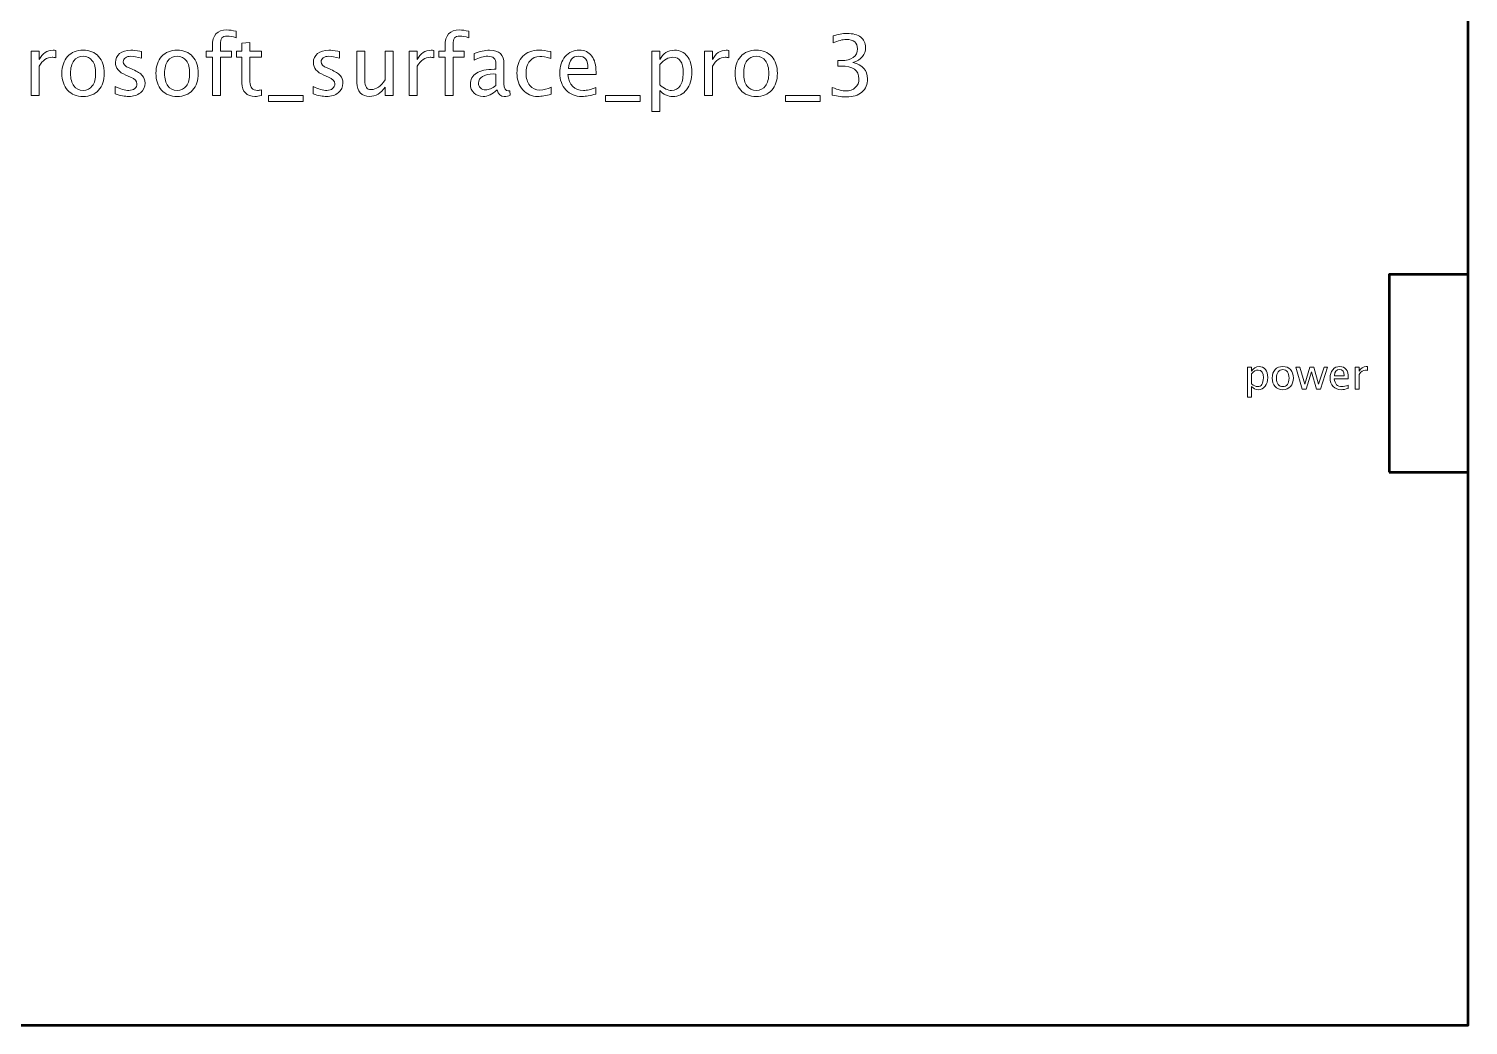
# Model space of a CAD drawing. Header units: centimetres. Extents: x -69 to 69, y -115 to 104.
# Drawn here: x 6.53 to 21.1, y 28.95 to 39.04 of the extents above; entities that cross this region are included whole.
import ezdxf

# ---------------------------------------------------------------- set-up
doc = ezdxf.new("R2010")
doc.units = ezdxf.units.CM
doc.header["$MEASUREMENT"] = 0
doc.layers.add('Layer 1', color=7, linetype='Continuous')

msp = doc.modelspace()

# ---------------------------------------------------------------- linework, layer by layer
at = {"layer": 'Layer 1', "color": 30, "lineweight": 53}
for points in [[(-8.1, 28.95), (21.1, 28.95), (21.1, 49.05), (-8.1, 49.05), (-8.1, 28.95)], [(20.3, 34.55), (21.1, 34.55), (21.1, 36.55), (20.3, 36.55), (20.3, 34.55)]]:
    msp.add_lwpolyline(points, close=True, dxfattribs=at)
at = {"layer": 'Layer 1', "color": 30, "lineweight": 9}
for points, knots in [([(8.38893, 38.36276), (8.38893, 38.36276), (8.38893, 38.75053), (8.38893, 38.75053), (8.38893, 38.75053), (8.38893, 38.75053), (8.32529, 38.75053), (8.32529, 38.75053), (8.32529, 38.75053), (8.32529, 38.75053), (8.32529, 38.8115), (8.32529, 38.8115), (8.32529, 38.8115), (8.32529, 38.8115), (8.38893, 38.8115), (8.38893, 38.8115), (8.38893, 38.8115), (8.38893, 38.8115), (8.38893, 38.86526), (8.38893, 38.86526), (8.38893, 38.86526), (8.38893, 38.97222), (8.43776, 39.0257), (8.5354, 39.0257), (8.5354, 39.0257), (8.56278, 39.0257), (8.59382, 39.02119), (8.62854, 39.01216), (8.62854, 39.01216), (8.62854, 39.01216), (8.62854, 38.94696), (8.62854, 38.94696), (8.62854, 38.94696), (8.59171, 38.95882), (8.56222, 38.96474), (8.54006, 38.96474), (8.54006, 38.96474), (8.51311, 38.96474), (8.49476, 38.95839), (8.48503, 38.94555), (8.48503, 38.94555), (8.47515, 38.93271), (8.47021, 38.90886), (8.47021, 38.87401), (8.47021, 38.87401), (8.47021, 38.87401), (8.47021, 38.8115), (8.47021, 38.8115), (8.47021, 38.8115), (8.47021, 38.8115), (8.58296, 38.8115), (8.58296, 38.8115), (8.58296, 38.8115), (8.58296, 38.8115), (8.58296, 38.75053), (8.58296, 38.75053), (8.58296, 38.75053), (8.58296, 38.75053), (8.47021, 38.75053), (8.47021, 38.75053), (8.47021, 38.75053), (8.47021, 38.75053), (8.47021, 38.36276), (8.47021, 38.36276), (8.47021, 38.36276), (8.47021, 38.36276), (8.38893, 38.36276), (8.38893, 38.36276)], [0, 0, 0, 0, 0.05555556, 0.05555556, 0.05555556, 0.05555556, 0.11111111, 0.11111111, 0.11111111, 0.11111111, 0.16666667, 0.16666667, 0.16666667, 0.16666667, 0.22222222, 0.22222222, 0.22222222, 0.22222222, 0.27777778, 0.27777778, 0.27777778, 0.27777778, 0.33333333, 0.33333333, 0.33333333, 0.33333333, 0.38888889, 0.38888889, 0.38888889, 0.38888889, 0.44444444, 0.44444444, 0.44444444, 0.44444444, 0.5, 0.5, 0.5, 0.5, 0.55555556, 0.55555556, 0.55555556, 0.55555556, 0.61111111, 0.61111111, 0.61111111, 0.61111111, 0.66666667, 0.66666667, 0.66666667, 0.66666667, 0.72222222, 0.72222222, 0.72222222, 0.72222222, 0.77777778, 0.77777778, 0.77777778, 0.77777778, 0.83333333, 0.83333333, 0.83333333, 0.83333333, 0.88888889, 0.88888889, 0.88888889, 0.88888889, 1, 1, 1, 1]), ([(8.88564, 38.3629), (8.86052, 38.35599), (8.83865, 38.3526), (8.82017, 38.3526), (8.82017, 38.3526), (8.77868, 38.3526), (8.74636, 38.36445), (8.72322, 38.38816), (8.72322, 38.38816), (8.69994, 38.41187), (8.68837, 38.44475), (8.68837, 38.48694), (8.68837, 38.48694), (8.68837, 38.48694), (8.68837, 38.75053), (8.68837, 38.75053), (8.68837, 38.75053), (8.68837, 38.75053), (8.6322, 38.75053), (8.6322, 38.75053), (8.6322, 38.75053), (8.6322, 38.75053), (8.6322, 38.8115), (8.6322, 38.8115), (8.6322, 38.8115), (8.6322, 38.8115), (8.68837, 38.8115), (8.68837, 38.8115), (8.68837, 38.8115), (8.68837, 38.8115), (8.68837, 38.89263), (8.68837, 38.89263), (8.68837, 38.89263), (8.68837, 38.89263), (8.76965, 38.9004), (8.76965, 38.9004), (8.76965, 38.9004), (8.76965, 38.9004), (8.76965, 38.8115), (8.76965, 38.8115), (8.76965, 38.8115), (8.76965, 38.8115), (8.88733, 38.8115), (8.88733, 38.8115), (8.88733, 38.8115), (8.88733, 38.8115), (8.88733, 38.75053), (8.88733, 38.75053), (8.88733, 38.75053), (8.88733, 38.75053), (8.76965, 38.75053), (8.76965, 38.75053), (8.76965, 38.75053), (8.76965, 38.75053), (8.76965, 38.50161), (8.76965, 38.50161), (8.76965, 38.50161), (8.76965, 38.44291), (8.79519, 38.41356), (8.84613, 38.41356), (8.84613, 38.41356), (8.857, 38.41356), (8.87012, 38.41539), (8.88564, 38.41892), (8.88564, 38.41892), (8.88564, 38.41892), (8.88564, 38.3629), (8.88564, 38.3629)], [0, 0, 0, 0, 0.05555556, 0.05555556, 0.05555556, 0.05555556, 0.11111111, 0.11111111, 0.11111111, 0.11111111, 0.16666667, 0.16666667, 0.16666667, 0.16666667, 0.22222222, 0.22222222, 0.22222222, 0.22222222, 0.27777778, 0.27777778, 0.27777778, 0.27777778, 0.33333333, 0.33333333, 0.33333333, 0.33333333, 0.38888889, 0.38888889, 0.38888889, 0.38888889, 0.44444444, 0.44444444, 0.44444444, 0.44444444, 0.5, 0.5, 0.5, 0.5, 0.55555556, 0.55555556, 0.55555556, 0.55555556, 0.61111111, 0.61111111, 0.61111111, 0.61111111, 0.66666667, 0.66666667, 0.66666667, 0.66666667, 0.72222222, 0.72222222, 0.72222222, 0.72222222, 0.77777778, 0.77777778, 0.77777778, 0.77777778, 0.83333333, 0.83333333, 0.83333333, 0.83333333, 0.88888889, 0.88888889, 0.88888889, 0.88888889, 1, 1, 1, 1]), ([(10.7438, 38.36276), (10.7438, 38.36276), (10.7438, 38.75053), (10.7438, 38.75053), (10.7438, 38.75053), (10.7438, 38.75053), (10.68016, 38.75053), (10.68016, 38.75053), (10.68016, 38.75053), (10.68016, 38.75053), (10.68016, 38.8115), (10.68016, 38.8115), (10.68016, 38.8115), (10.68016, 38.8115), (10.7438, 38.8115), (10.7438, 38.8115), (10.7438, 38.8115), (10.7438, 38.8115), (10.7438, 38.86526), (10.7438, 38.86526), (10.7438, 38.86526), (10.7438, 38.97222), (10.79263, 39.0257), (10.89027, 39.0257), (10.89027, 39.0257), (10.91765, 39.0257), (10.94869, 39.02119), (10.98341, 39.01216), (10.98341, 39.01216), (10.98341, 39.01216), (10.98341, 38.94696), (10.98341, 38.94696), (10.98341, 38.94696), (10.94658, 38.95882), (10.91709, 38.96474), (10.89493, 38.96474), (10.89493, 38.96474), (10.86798, 38.96474), (10.84963, 38.95839), (10.8399, 38.94555), (10.8399, 38.94555), (10.83002, 38.93271), (10.82508, 38.90886), (10.82508, 38.87401), (10.82508, 38.87401), (10.82508, 38.87401), (10.82508, 38.8115), (10.82508, 38.8115), (10.82508, 38.8115), (10.82508, 38.8115), (10.93783, 38.8115), (10.93783, 38.8115), (10.93783, 38.8115), (10.93783, 38.8115), (10.93783, 38.75053), (10.93783, 38.75053), (10.93783, 38.75053), (10.93783, 38.75053), (10.82508, 38.75053), (10.82508, 38.75053), (10.82508, 38.75053), (10.82508, 38.75053), (10.82508, 38.36276), (10.82508, 38.36276), (10.82508, 38.36276), (10.82508, 38.36276), (10.7438, 38.36276), (10.7438, 38.36276)], [0, 0, 0, 0, 0.05555556, 0.05555556, 0.05555556, 0.05555556, 0.11111111, 0.11111111, 0.11111111, 0.11111111, 0.16666667, 0.16666667, 0.16666667, 0.16666667, 0.22222222, 0.22222222, 0.22222222, 0.22222222, 0.27777778, 0.27777778, 0.27777778, 0.27777778, 0.33333333, 0.33333333, 0.33333333, 0.33333333, 0.38888889, 0.38888889, 0.38888889, 0.38888889, 0.44444444, 0.44444444, 0.44444444, 0.44444444, 0.5, 0.5, 0.5, 0.5, 0.55555556, 0.55555556, 0.55555556, 0.55555556, 0.61111111, 0.61111111, 0.61111111, 0.61111111, 0.66666667, 0.66666667, 0.66666667, 0.66666667, 0.72222222, 0.72222222, 0.72222222, 0.72222222, 0.77777778, 0.77777778, 0.77777778, 0.77777778, 0.83333333, 0.83333333, 0.83333333, 0.83333333, 0.88888889, 0.88888889, 0.88888889, 0.88888889, 1, 1, 1, 1]), ([(14.6639, 38.36699), (14.6639, 38.36699), (14.6639, 38.44319), (14.6639, 38.44319), (14.6639, 38.44319), (14.72204, 38.42005), (14.76762, 38.40848), (14.80106, 38.40848), (14.80106, 38.40848), (14.84043, 38.40848), (14.87218, 38.41977), (14.89659, 38.44249), (14.89659, 38.44249), (14.92101, 38.46521), (14.93314, 38.49484), (14.93314, 38.53125), (14.93314, 38.53125), (14.93314, 38.61761), (14.87303, 38.66079), (14.7528, 38.66079), (14.7528, 38.66079), (14.7528, 38.66079), (14.72063, 38.66079), (14.72063, 38.66079), (14.72063, 38.66079), (14.72063, 38.66079), (14.72063, 38.7154), (14.72063, 38.7154), (14.72063, 38.7154), (14.72063, 38.7154), (14.74913, 38.71582), (14.74913, 38.71582), (14.74913, 38.71582), (14.86216, 38.71582), (14.91875, 38.75561), (14.91875, 38.83534), (14.91875, 38.83534), (14.91875, 38.89786), (14.88121, 38.92918), (14.80628, 38.92918), (14.80628, 38.92918), (14.76607, 38.92918), (14.72147, 38.91761), (14.67237, 38.89447), (14.67237, 38.89447), (14.67237, 38.89447), (14.67237, 38.96559), (14.67237, 38.96559), (14.67237, 38.96559), (14.72049, 38.98196), (14.76691, 38.99014), (14.8115, 38.99014), (14.8115, 38.99014), (14.87218, 38.99014), (14.91889, 38.97801), (14.95134, 38.95374), (14.95134, 38.95374), (14.9838, 38.92961), (15.00003, 38.89447), (15.00003, 38.84847), (15.00003, 38.84847), (15.00003, 38.77664), (14.95755, 38.72542), (14.87246, 38.69494), (14.87246, 38.69494), (14.9711, 38.67194), (15.02035, 38.61789), (15.02035, 38.53252), (15.02035, 38.53252), (15.02035, 38.47494), (15.0013, 38.42965), (14.96334, 38.39677), (14.96334, 38.39677), (14.92538, 38.36389), (14.87317, 38.34752), (14.80685, 38.34752), (14.80685, 38.34752), (14.76903, 38.34752), (14.72147, 38.35401), (14.6639, 38.36699)], [0, 0, 0, 0, 0.04761905, 0.04761905, 0.04761905, 0.04761905, 0.0952381, 0.0952381, 0.0952381, 0.0952381, 0.14285714, 0.14285714, 0.14285714, 0.14285714, 0.19047619, 0.19047619, 0.19047619, 0.19047619, 0.23809524, 0.23809524, 0.23809524, 0.23809524, 0.28571429, 0.28571429, 0.28571429, 0.28571429, 0.33333333, 0.33333333, 0.33333333, 0.33333333, 0.38095238, 0.38095238, 0.38095238, 0.38095238, 0.42857143, 0.42857143, 0.42857143, 0.42857143, 0.47619048, 0.47619048, 0.47619048, 0.47619048, 0.52380952, 0.52380952, 0.52380952, 0.52380952, 0.57142857, 0.57142857, 0.57142857, 0.57142857, 0.61904762, 0.61904762, 0.61904762, 0.61904762, 0.66666667, 0.66666667, 0.66666667, 0.66666667, 0.71428571, 0.71428571, 0.71428571, 0.71428571, 0.76190476, 0.76190476, 0.76190476, 0.76190476, 0.80952381, 0.80952381, 0.80952381, 0.80952381, 0.85714286, 0.85714286, 0.85714286, 0.85714286, 0.9047619, 0.9047619, 0.9047619, 0.9047619, 1, 1, 1, 1]), ([(6.55532, 38.36276), (6.55532, 38.36276), (6.55532, 38.8115), (6.55532, 38.8115), (6.55532, 38.8115), (6.55532, 38.8115), (6.6366, 38.8115), (6.6366, 38.8115), (6.6366, 38.8115), (6.6366, 38.8115), (6.6366, 38.72669), (6.6366, 38.72669), (6.6366, 38.72669), (6.66892, 38.78948), (6.71576, 38.82081), (6.77729, 38.82081), (6.77729, 38.82081), (6.78561, 38.82081), (6.79436, 38.8201), (6.80339, 38.81869), (6.80339, 38.81869), (6.80339, 38.81869), (6.80339, 38.74263), (6.80339, 38.74263), (6.80339, 38.74263), (6.78928, 38.74729), (6.77687, 38.74969), (6.76614, 38.74969), (6.76614, 38.74969), (6.71449, 38.74969), (6.67131, 38.71921), (6.6366, 38.65811), (6.6366, 38.65811), (6.6366, 38.65811), (6.6366, 38.36276), (6.6366, 38.36276), (6.6366, 38.36276), (6.6366, 38.36276), (6.55532, 38.36276), (6.55532, 38.36276)], [0, 0, 0, 0, 0.09090909, 0.09090909, 0.09090909, 0.09090909, 0.18181818, 0.18181818, 0.18181818, 0.18181818, 0.27272727, 0.27272727, 0.27272727, 0.27272727, 0.36363636, 0.36363636, 0.36363636, 0.36363636, 0.45454545, 0.45454545, 0.45454545, 0.45454545, 0.54545455, 0.54545455, 0.54545455, 0.54545455, 0.63636364, 0.63636364, 0.63636364, 0.63636364, 0.72727273, 0.72727273, 0.72727273, 0.72727273, 0.81818182, 0.81818182, 0.81818182, 0.81818182, 1, 1, 1, 1]), ([(7.0804, 38.3526), (7.0145, 38.3526), (6.96229, 38.37363), (6.9239, 38.41568), (6.9239, 38.41568), (6.88538, 38.45773), (6.86619, 38.51488), (6.86619, 38.58699), (6.86619, 38.58699), (6.86619, 38.65895), (6.88538, 38.71596), (6.9239, 38.75787), (6.9239, 38.75787), (6.96229, 38.79978), (7.0145, 38.82081), (7.0804, 38.82081), (7.0804, 38.82081), (7.1463, 38.82081), (7.19851, 38.79978), (7.23689, 38.75787), (7.23689, 38.75787), (7.27541, 38.71596), (7.29461, 38.65895), (7.29461, 38.58699), (7.29461, 38.58699), (7.29461, 38.51488), (7.27541, 38.45773), (7.23689, 38.41568), (7.23689, 38.41568), (7.19851, 38.37363), (7.1463, 38.3526), (7.0804, 38.3526)], [0, 0, 0, 0, 0.11111111, 0.11111111, 0.11111111, 0.11111111, 0.22222222, 0.22222222, 0.22222222, 0.22222222, 0.33333333, 0.33333333, 0.33333333, 0.33333333, 0.44444444, 0.44444444, 0.44444444, 0.44444444, 0.55555556, 0.55555556, 0.55555556, 0.55555556, 0.66666667, 0.66666667, 0.66666667, 0.66666667, 0.77777778, 0.77777778, 0.77777778, 0.77777778, 1, 1, 1, 1]), ([(7.08026, 38.41356), (7.12047, 38.41356), (7.1518, 38.42866), (7.1741, 38.459), (7.1741, 38.459), (7.19625, 38.4892), (7.2074, 38.53195), (7.2074, 38.58699), (7.2074, 38.58699), (7.2074, 38.64188), (7.19625, 38.68449), (7.1741, 38.71469), (7.1741, 38.71469), (7.1518, 38.74475), (7.12047, 38.75985), (7.08026, 38.75985), (7.08026, 38.75985), (7.0399, 38.75985), (7.00857, 38.74475), (6.98656, 38.71469), (6.98656, 38.71469), (6.9644, 38.68449), (6.9534, 38.64188), (6.9534, 38.58699), (6.9534, 38.58699), (6.9534, 38.53195), (6.9644, 38.4892), (6.98656, 38.459), (6.98656, 38.459), (7.00857, 38.42866), (7.0399, 38.41356), (7.08026, 38.41356)], [0, 0, 0, 0, 0.11111111, 0.11111111, 0.11111111, 0.11111111, 0.22222222, 0.22222222, 0.22222222, 0.22222222, 0.33333333, 0.33333333, 0.33333333, 0.33333333, 0.44444444, 0.44444444, 0.44444444, 0.44444444, 0.55555556, 0.55555556, 0.55555556, 0.55555556, 0.66666667, 0.66666667, 0.66666667, 0.66666667, 0.77777778, 0.77777778, 0.77777778, 0.77777778, 1, 1, 1, 1]), ([(7.4058, 38.37885), (7.4058, 38.37885), (7.4058, 38.45335), (7.4058, 38.45335), (7.4058, 38.45335), (7.459, 38.42682), (7.50515, 38.41356), (7.54452, 38.41356), (7.54452, 38.41356), (7.56794, 38.41356), (7.58741, 38.41991), (7.6028, 38.43261), (7.6028, 38.43261), (7.61818, 38.44517), (7.62594, 38.46097), (7.62594, 38.48002), (7.62594, 38.48002), (7.62594, 38.50782), (7.60435, 38.53082), (7.56117, 38.54903), (7.56117, 38.54903), (7.56117, 38.54903), (7.51361, 38.56921), (7.51361, 38.56921), (7.51361, 38.56921), (7.44348, 38.59828), (7.40834, 38.64033), (7.40834, 38.69494), (7.40834, 38.69494), (7.40834, 38.73402), (7.42217, 38.76479), (7.44983, 38.78722), (7.44983, 38.78722), (7.47749, 38.80966), (7.51545, 38.82081), (7.56357, 38.82081), (7.56357, 38.82081), (7.58854, 38.82081), (7.61959, 38.81742), (7.65642, 38.81051), (7.65642, 38.81051), (7.65642, 38.81051), (7.67335, 38.80726), (7.67335, 38.80726), (7.67335, 38.80726), (7.67335, 38.80726), (7.67335, 38.73953), (7.67335, 38.73953), (7.67335, 38.73953), (7.62805, 38.75307), (7.59193, 38.75985), (7.56498, 38.75985), (7.56498, 38.75985), (7.54127, 38.75985), (7.5225, 38.75463), (7.50825, 38.74433), (7.50825, 38.74433), (7.49414, 38.73402), (7.48708, 38.7202), (7.48708, 38.70284), (7.48708, 38.70284), (7.48708, 38.67843), (7.50684, 38.65768), (7.54649, 38.64089), (7.54649, 38.64089), (7.54649, 38.64089), (7.58558, 38.62438), (7.58558, 38.62438), (7.58558, 38.62438), (7.62989, 38.60575), (7.66122, 38.586), (7.67956, 38.56526), (7.67956, 38.56526), (7.69805, 38.54451), (7.70722, 38.51855), (7.70722, 38.4875), (7.70722, 38.4875), (7.70722, 38.44813), (7.6917, 38.41582), (7.66051, 38.39056), (7.66051, 38.39056), (7.62947, 38.3653), (7.58967, 38.3526), (7.54127, 38.3526), (7.54127, 38.3526), (7.50402, 38.3526), (7.459, 38.36135), (7.4058, 38.37885)], [0, 0, 0, 0, 0.04347826, 0.04347826, 0.04347826, 0.04347826, 0.08695652, 0.08695652, 0.08695652, 0.08695652, 0.13043478, 0.13043478, 0.13043478, 0.13043478, 0.17391304, 0.17391304, 0.17391304, 0.17391304, 0.2173913, 0.2173913, 0.2173913, 0.2173913, 0.26086957, 0.26086957, 0.26086957, 0.26086957, 0.30434783, 0.30434783, 0.30434783, 0.30434783, 0.34782609, 0.34782609, 0.34782609, 0.34782609, 0.39130435, 0.39130435, 0.39130435, 0.39130435, 0.43478261, 0.43478261, 0.43478261, 0.43478261, 0.47826087, 0.47826087, 0.47826087, 0.47826087, 0.52173913, 0.52173913, 0.52173913, 0.52173913, 0.56521739, 0.56521739, 0.56521739, 0.56521739, 0.60869565, 0.60869565, 0.60869565, 0.60869565, 0.65217391, 0.65217391, 0.65217391, 0.65217391, 0.69565217, 0.69565217, 0.69565217, 0.69565217, 0.73913043, 0.73913043, 0.73913043, 0.73913043, 0.7826087, 0.7826087, 0.7826087, 0.7826087, 0.82608696, 0.82608696, 0.82608696, 0.82608696, 0.86956522, 0.86956522, 0.86956522, 0.86956522, 0.91304348, 0.91304348, 0.91304348, 0.91304348, 1, 1, 1, 1]), ([(8.0322, 38.3526), (7.9663, 38.3526), (7.91409, 38.37363), (7.8757, 38.41568), (7.8757, 38.41568), (7.83718, 38.45773), (7.81799, 38.51488), (7.81799, 38.58699), (7.81799, 38.58699), (7.81799, 38.65895), (7.83718, 38.71596), (7.8757, 38.75787), (7.8757, 38.75787), (7.91409, 38.79978), (7.9663, 38.82081), (8.0322, 38.82081), (8.0322, 38.82081), (8.0981, 38.82081), (8.15031, 38.79978), (8.18869, 38.75787), (8.18869, 38.75787), (8.22721, 38.71596), (8.24641, 38.65895), (8.24641, 38.58699), (8.24641, 38.58699), (8.24641, 38.51488), (8.22721, 38.45773), (8.18869, 38.41568), (8.18869, 38.41568), (8.15031, 38.37363), (8.0981, 38.3526), (8.0322, 38.3526)], [0, 0, 0, 0, 0.11111111, 0.11111111, 0.11111111, 0.11111111, 0.22222222, 0.22222222, 0.22222222, 0.22222222, 0.33333333, 0.33333333, 0.33333333, 0.33333333, 0.44444444, 0.44444444, 0.44444444, 0.44444444, 0.55555556, 0.55555556, 0.55555556, 0.55555556, 0.66666667, 0.66666667, 0.66666667, 0.66666667, 0.77777778, 0.77777778, 0.77777778, 0.77777778, 1, 1, 1, 1]), ([(8.03206, 38.41356), (8.07227, 38.41356), (8.1036, 38.42866), (8.1259, 38.459), (8.1259, 38.459), (8.14805, 38.4892), (8.1592, 38.53195), (8.1592, 38.58699), (8.1592, 38.58699), (8.1592, 38.64188), (8.14805, 38.68449), (8.1259, 38.71469), (8.1259, 38.71469), (8.1036, 38.74475), (8.07227, 38.75985), (8.03206, 38.75985), (8.03206, 38.75985), (7.9917, 38.75985), (7.96037, 38.74475), (7.93836, 38.71469), (7.93836, 38.71469), (7.9162, 38.68449), (7.9052, 38.64188), (7.9052, 38.58699), (7.9052, 38.58699), (7.9052, 38.53195), (7.9162, 38.4892), (7.93836, 38.459), (7.93836, 38.459), (7.96037, 38.42866), (7.9917, 38.41356), (8.03206, 38.41356)], [0, 0, 0, 0, 0.11111111, 0.11111111, 0.11111111, 0.11111111, 0.22222222, 0.22222222, 0.22222222, 0.22222222, 0.33333333, 0.33333333, 0.33333333, 0.33333333, 0.44444444, 0.44444444, 0.44444444, 0.44444444, 0.55555556, 0.55555556, 0.55555556, 0.55555556, 0.66666667, 0.66666667, 0.66666667, 0.66666667, 0.77777778, 0.77777778, 0.77777778, 0.77777778, 1, 1, 1, 1]), ([(9.40888, 38.37885), (9.40888, 38.37885), (9.40888, 38.45335), (9.40888, 38.45335), (9.40888, 38.45335), (9.46208, 38.42682), (9.50823, 38.41356), (9.5476, 38.41356), (9.5476, 38.41356), (9.57102, 38.41356), (9.59049, 38.41991), (9.60588, 38.43261), (9.60588, 38.43261), (9.62126, 38.44517), (9.62902, 38.46097), (9.62902, 38.48002), (9.62902, 38.48002), (9.62902, 38.50782), (9.60743, 38.53082), (9.56425, 38.54903), (9.56425, 38.54903), (9.56425, 38.54903), (9.51669, 38.56921), (9.51669, 38.56921), (9.51669, 38.56921), (9.44656, 38.59828), (9.41142, 38.64033), (9.41142, 38.69494), (9.41142, 38.69494), (9.41142, 38.73402), (9.42525, 38.76479), (9.45291, 38.78722), (9.45291, 38.78722), (9.48057, 38.80966), (9.51853, 38.82081), (9.56665, 38.82081), (9.56665, 38.82081), (9.59162, 38.82081), (9.62267, 38.81742), (9.6595, 38.81051), (9.6595, 38.81051), (9.6595, 38.81051), (9.67643, 38.80726), (9.67643, 38.80726), (9.67643, 38.80726), (9.67643, 38.80726), (9.67643, 38.73953), (9.67643, 38.73953), (9.67643, 38.73953), (9.63113, 38.75307), (9.59501, 38.75985), (9.56806, 38.75985), (9.56806, 38.75985), (9.54435, 38.75985), (9.52558, 38.75463), (9.51133, 38.74433), (9.51133, 38.74433), (9.49722, 38.73402), (9.49016, 38.7202), (9.49016, 38.70284), (9.49016, 38.70284), (9.49016, 38.67843), (9.50992, 38.65768), (9.54957, 38.64089), (9.54957, 38.64089), (9.54957, 38.64089), (9.58866, 38.62438), (9.58866, 38.62438), (9.58866, 38.62438), (9.63297, 38.60575), (9.6643, 38.586), (9.68264, 38.56526), (9.68264, 38.56526), (9.70113, 38.54451), (9.7103, 38.51855), (9.7103, 38.4875), (9.7103, 38.4875), (9.7103, 38.44813), (9.69478, 38.41582), (9.66359, 38.39056), (9.66359, 38.39056), (9.63255, 38.3653), (9.59275, 38.3526), (9.54435, 38.3526), (9.54435, 38.3526), (9.5071, 38.3526), (9.46208, 38.36135), (9.40888, 38.37885)], [0, 0, 0, 0, 0.04347826, 0.04347826, 0.04347826, 0.04347826, 0.08695652, 0.08695652, 0.08695652, 0.08695652, 0.13043478, 0.13043478, 0.13043478, 0.13043478, 0.17391304, 0.17391304, 0.17391304, 0.17391304, 0.2173913, 0.2173913, 0.2173913, 0.2173913, 0.26086957, 0.26086957, 0.26086957, 0.26086957, 0.30434783, 0.30434783, 0.30434783, 0.30434783, 0.34782609, 0.34782609, 0.34782609, 0.34782609, 0.39130435, 0.39130435, 0.39130435, 0.39130435, 0.43478261, 0.43478261, 0.43478261, 0.43478261, 0.47826087, 0.47826087, 0.47826087, 0.47826087, 0.52173913, 0.52173913, 0.52173913, 0.52173913, 0.56521739, 0.56521739, 0.56521739, 0.56521739, 0.60869565, 0.60869565, 0.60869565, 0.60869565, 0.65217391, 0.65217391, 0.65217391, 0.65217391, 0.69565217, 0.69565217, 0.69565217, 0.69565217, 0.73913043, 0.73913043, 0.73913043, 0.73913043, 0.7826087, 0.7826087, 0.7826087, 0.7826087, 0.82608696, 0.82608696, 0.82608696, 0.82608696, 0.86956522, 0.86956522, 0.86956522, 0.86956522, 0.91304348, 0.91304348, 0.91304348, 0.91304348, 1, 1, 1, 1]), ([(10.13772, 38.36276), (10.13772, 38.36276), (10.13772, 38.44714), (10.13772, 38.44714), (10.13772, 38.44714), (10.0944, 38.38407), (10.04177, 38.3526), (9.97996, 38.3526), (9.97996, 38.3526), (9.94073, 38.3526), (9.90955, 38.36488), (9.8864, 38.38957), (9.8864, 38.38957), (9.86312, 38.41427), (9.85155, 38.44743), (9.85155, 38.48934), (9.85155, 38.48934), (9.85155, 38.48934), (9.85155, 38.8115), (9.85155, 38.8115), (9.85155, 38.8115), (9.85155, 38.8115), (9.93283, 38.8115), (9.93283, 38.8115), (9.93283, 38.8115), (9.93283, 38.8115), (9.93283, 38.51587), (9.93283, 38.51587), (9.93283, 38.51587), (9.93283, 38.48214), (9.93777, 38.45829), (9.94751, 38.44418), (9.94751, 38.44418), (9.95738, 38.42993), (9.97375, 38.42287), (9.99675, 38.42287), (9.99675, 38.42287), (10.04643, 38.42287), (10.09356, 38.45547), (10.13772, 38.52081), (10.13772, 38.52081), (10.13772, 38.52081), (10.13772, 38.8115), (10.13772, 38.8115), (10.13772, 38.8115), (10.13772, 38.8115), (10.21901, 38.8115), (10.21901, 38.8115), (10.21901, 38.8115), (10.21901, 38.8115), (10.21901, 38.36276), (10.21901, 38.36276), (10.21901, 38.36276), (10.21901, 38.36276), (10.13772, 38.36276), (10.13772, 38.36276)], [0, 0, 0, 0, 0.06666667, 0.06666667, 0.06666667, 0.06666667, 0.13333333, 0.13333333, 0.13333333, 0.13333333, 0.2, 0.2, 0.2, 0.2, 0.26666667, 0.26666667, 0.26666667, 0.26666667, 0.33333333, 0.33333333, 0.33333333, 0.33333333, 0.4, 0.4, 0.4, 0.4, 0.46666667, 0.46666667, 0.46666667, 0.46666667, 0.53333333, 0.53333333, 0.53333333, 0.53333333, 0.6, 0.6, 0.6, 0.6, 0.66666667, 0.66666667, 0.66666667, 0.66666667, 0.73333333, 0.73333333, 0.73333333, 0.73333333, 0.8, 0.8, 0.8, 0.8, 0.86666667, 0.86666667, 0.86666667, 0.86666667, 1, 1, 1, 1]), ([(10.38213, 38.36276), (10.38213, 38.36276), (10.38213, 38.8115), (10.38213, 38.8115), (10.38213, 38.8115), (10.38213, 38.8115), (10.46341, 38.8115), (10.46341, 38.8115), (10.46341, 38.8115), (10.46341, 38.8115), (10.46341, 38.72669), (10.46341, 38.72669), (10.46341, 38.72669), (10.49573, 38.78948), (10.54257, 38.82081), (10.6041, 38.82081), (10.6041, 38.82081), (10.61242, 38.82081), (10.62117, 38.8201), (10.6302, 38.81869), (10.6302, 38.81869), (10.6302, 38.81869), (10.6302, 38.74263), (10.6302, 38.74263), (10.6302, 38.74263), (10.61609, 38.74729), (10.60368, 38.74969), (10.59295, 38.74969), (10.59295, 38.74969), (10.5413, 38.74969), (10.49812, 38.71921), (10.46341, 38.65811), (10.46341, 38.65811), (10.46341, 38.65811), (10.46341, 38.36276), (10.46341, 38.36276), (10.46341, 38.36276), (10.46341, 38.36276), (10.38213, 38.36276), (10.38213, 38.36276)], [0, 0, 0, 0, 0.09090909, 0.09090909, 0.09090909, 0.09090909, 0.18181818, 0.18181818, 0.18181818, 0.18181818, 0.27272727, 0.27272727, 0.27272727, 0.27272727, 0.36363636, 0.36363636, 0.36363636, 0.36363636, 0.45454545, 0.45454545, 0.45454545, 0.45454545, 0.54545455, 0.54545455, 0.54545455, 0.54545455, 0.63636364, 0.63636364, 0.63636364, 0.63636364, 0.72727273, 0.72727273, 0.72727273, 0.72727273, 0.81818182, 0.81818182, 0.81818182, 0.81818182, 1, 1, 1, 1]), ([(11.27113, 38.41991), (11.22231, 38.37504), (11.17532, 38.3526), (11.13016, 38.3526), (11.13016, 38.3526), (11.09305, 38.3526), (11.06215, 38.36417), (11.03773, 38.38745), (11.03773, 38.38745), (11.01318, 38.41074), (11.0009, 38.44009), (11.0009, 38.47551), (11.0009, 38.47551), (11.0009, 38.52447), (11.02151, 38.56215), (11.06271, 38.5884), (11.06271, 38.5884), (11.10392, 38.61464), (11.16304, 38.62777), (11.24009, 38.62777), (11.24009, 38.62777), (11.24009, 38.62777), (11.25914, 38.62777), (11.25914, 38.62777), (11.25914, 38.62777), (11.25914, 38.62777), (11.25914, 38.68181), (11.25914, 38.68181), (11.25914, 38.68181), (11.25914, 38.73388), (11.23204, 38.75985), (11.17772, 38.75985), (11.17772, 38.75985), (11.13567, 38.75985), (11.08966, 38.74658), (11.03985, 38.72005), (11.03985, 38.72005), (11.03985, 38.72005), (11.03985, 38.78694), (11.03985, 38.78694), (11.03985, 38.78694), (11.0946, 38.80952), (11.14625, 38.82081), (11.19465, 38.82081), (11.19465, 38.82081), (11.24446, 38.82081), (11.28129, 38.80952), (11.30486, 38.7868), (11.30486, 38.7868), (11.32856, 38.76408), (11.34042, 38.72909), (11.34042, 38.68181), (11.34042, 38.68181), (11.34042, 38.68181), (11.34042, 38.47904), (11.34042, 38.47904), (11.34042, 38.47904), (11.34042, 38.43261), (11.35467, 38.40933), (11.38332, 38.40933), (11.38332, 38.40933), (11.38684, 38.40933), (11.39207, 38.40989), (11.39898, 38.41102), (11.39898, 38.41102), (11.39898, 38.41102), (11.40477, 38.36586), (11.40477, 38.36586), (11.40477, 38.36586), (11.38628, 38.35697), (11.36596, 38.3526), (11.34366, 38.3526), (11.34366, 38.3526), (11.3057, 38.3526), (11.28157, 38.37504), (11.27113, 38.41991)], [0, 0, 0, 0, 0.05, 0.05, 0.05, 0.05, 0.1, 0.1, 0.1, 0.1, 0.15, 0.15, 0.15, 0.15, 0.2, 0.2, 0.2, 0.2, 0.25, 0.25, 0.25, 0.25, 0.3, 0.3, 0.3, 0.3, 0.35, 0.35, 0.35, 0.35, 0.4, 0.4, 0.4, 0.4, 0.45, 0.45, 0.45, 0.45, 0.5, 0.5, 0.5, 0.5, 0.55, 0.55, 0.55, 0.55, 0.6, 0.6, 0.6, 0.6, 0.65, 0.65, 0.65, 0.65, 0.7, 0.7, 0.7, 0.7, 0.75, 0.75, 0.75, 0.75, 0.8, 0.8, 0.8, 0.8, 0.85, 0.85, 0.85, 0.85, 0.9, 0.9, 0.9, 0.9, 1, 1, 1, 1]), ([(11.81892, 38.37631), (11.76629, 38.3605), (11.72085, 38.3526), (11.68261, 38.3526), (11.68261, 38.3526), (11.62193, 38.3526), (11.5717, 38.37504), (11.53176, 38.41977), (11.53176, 38.41977), (11.49183, 38.46464), (11.47179, 38.52123), (11.47179, 38.58939), (11.47179, 38.58939), (11.47179, 38.6622), (11.49155, 38.71907), (11.53106, 38.75971), (11.53106, 38.75971), (11.57057, 38.80049), (11.62574, 38.82081), (11.69658, 38.82081), (11.69658, 38.82081), (11.73144, 38.82081), (11.77066, 38.81601), (11.81384, 38.80642), (11.81384, 38.80642), (11.81384, 38.80642), (11.81384, 38.73783), (11.81384, 38.73783), (11.81384, 38.73783), (11.76798, 38.75138), (11.73059, 38.75815), (11.7018, 38.75815), (11.7018, 38.75815), (11.66003, 38.75815), (11.62659, 38.74249), (11.60161, 38.71131), (11.60161, 38.71131), (11.57664, 38.68012), (11.56408, 38.63849), (11.56408, 38.58656), (11.56408, 38.58656), (11.56408, 38.53619), (11.57706, 38.49555), (11.60288, 38.46436), (11.60288, 38.46436), (11.62871, 38.43332), (11.66243, 38.41779), (11.70434, 38.41779), (11.70434, 38.41779), (11.74145, 38.41779), (11.77955, 38.42739), (11.81892, 38.44658), (11.81892, 38.44658), (11.81892, 38.44658), (11.81892, 38.37631), (11.81892, 38.37631)], [0, 0, 0, 0, 0.06666667, 0.06666667, 0.06666667, 0.06666667, 0.13333333, 0.13333333, 0.13333333, 0.13333333, 0.2, 0.2, 0.2, 0.2, 0.26666667, 0.26666667, 0.26666667, 0.26666667, 0.33333333, 0.33333333, 0.33333333, 0.33333333, 0.4, 0.4, 0.4, 0.4, 0.46666667, 0.46666667, 0.46666667, 0.46666667, 0.53333333, 0.53333333, 0.53333333, 0.53333333, 0.6, 0.6, 0.6, 0.6, 0.66666667, 0.66666667, 0.66666667, 0.66666667, 0.73333333, 0.73333333, 0.73333333, 0.73333333, 0.8, 0.8, 0.8, 0.8, 0.86666667, 0.86666667, 0.86666667, 0.86666667, 1, 1, 1, 1]), ([(12.27034, 38.37715), (12.21573, 38.36078), (12.16903, 38.3526), (12.13008, 38.3526), (12.13008, 38.3526), (12.06362, 38.3526), (12.00957, 38.37461), (11.96794, 38.4185), (11.96794, 38.4185), (11.92631, 38.46238), (11.90543, 38.51925), (11.90543, 38.58924), (11.90543, 38.58924), (11.90543, 38.65712), (11.92377, 38.71286), (11.9606, 38.75646), (11.9606, 38.75646), (11.99743, 38.79992), (12.04457, 38.82166), (12.102, 38.82166), (12.102, 38.82166), (12.15633, 38.82166), (12.19838, 38.80232), (12.22801, 38.76366), (12.22801, 38.76366), (12.25764, 38.72499), (12.27246, 38.67024), (12.27246, 38.59926), (12.27246, 38.59926), (12.27246, 38.59926), (12.27204, 38.57443), (12.27204, 38.57443), (12.27204, 38.57443), (12.27204, 38.57443), (11.9884, 38.57443), (11.9884, 38.57443), (11.9884, 38.57443), (12.00026, 38.46718), (12.05261, 38.41356), (12.14532, 38.41356), (12.14532, 38.41356), (12.17933, 38.41356), (12.22096, 38.42316), (12.27034, 38.44235), (12.27034, 38.44235), (12.27034, 38.44235), (12.27034, 38.37715), (12.27034, 38.37715)], [0, 0, 0, 0, 0.07692308, 0.07692308, 0.07692308, 0.07692308, 0.15384615, 0.15384615, 0.15384615, 0.15384615, 0.23076923, 0.23076923, 0.23076923, 0.23076923, 0.30769231, 0.30769231, 0.30769231, 0.30769231, 0.38461538, 0.38461538, 0.38461538, 0.38461538, 0.46153846, 0.46153846, 0.46153846, 0.46153846, 0.53846154, 0.53846154, 0.53846154, 0.53846154, 0.61538462, 0.61538462, 0.61538462, 0.61538462, 0.69230769, 0.69230769, 0.69230769, 0.69230769, 0.76923077, 0.76923077, 0.76923077, 0.76923077, 0.84615385, 0.84615385, 0.84615385, 0.84615385, 1, 1, 1, 1]), ([(11.99264, 38.63539), (11.99264, 38.63539), (12.19076, 38.63539), (12.19076, 38.63539), (12.19076, 38.63539), (12.19076, 38.71893), (12.15957, 38.76069), (12.09734, 38.76069), (12.09734, 38.76069), (12.03469, 38.76069), (11.99983, 38.71893), (11.99264, 38.63539)], [0, 0, 0, 0, 0.25, 0.25, 0.25, 0.25, 0.5, 0.5, 0.5, 0.5, 1, 1, 1, 1]), ([(12.83607, 38.19935), (12.83607, 38.19935), (12.83607, 38.8115), (12.83607, 38.8115), (12.83607, 38.8115), (12.83607, 38.8115), (12.91735, 38.8115), (12.91735, 38.8115), (12.91735, 38.8115), (12.91735, 38.8115), (12.91735, 38.72669), (12.91735, 38.72669), (12.91735, 38.72669), (12.95065, 38.78948), (13.00075, 38.82081), (13.06749, 38.82081), (13.06749, 38.82081), (13.12154, 38.82081), (13.16401, 38.80119), (13.19506, 38.76182), (13.19506, 38.76182), (13.2261, 38.72245), (13.24163, 38.66869), (13.24163, 38.60053), (13.24163, 38.60053), (13.24163, 38.52631), (13.22399, 38.46634), (13.18885, 38.4209), (13.18885, 38.4209), (13.15371, 38.37532), (13.10743, 38.3526), (13.05014, 38.3526), (13.05014, 38.3526), (12.99694, 38.3526), (12.95263, 38.37292), (12.91735, 38.4137), (12.91735, 38.4137), (12.91735, 38.4137), (12.91735, 38.19935), (12.91735, 38.19935), (12.91735, 38.19935), (12.91735, 38.19935), (12.83607, 38.19935), (12.83607, 38.19935)], [0, 0, 0, 0, 0.08333333, 0.08333333, 0.08333333, 0.08333333, 0.16666667, 0.16666667, 0.16666667, 0.16666667, 0.25, 0.25, 0.25, 0.25, 0.33333333, 0.33333333, 0.33333333, 0.33333333, 0.41666667, 0.41666667, 0.41666667, 0.41666667, 0.5, 0.5, 0.5, 0.5, 0.58333333, 0.58333333, 0.58333333, 0.58333333, 0.66666667, 0.66666667, 0.66666667, 0.66666667, 0.75, 0.75, 0.75, 0.75, 0.83333333, 0.83333333, 0.83333333, 0.83333333, 1, 1, 1, 1]), ([(13.36891, 38.36276), (13.36891, 38.36276), (13.36891, 38.8115), (13.36891, 38.8115), (13.36891, 38.8115), (13.36891, 38.8115), (13.45019, 38.8115), (13.45019, 38.8115), (13.45019, 38.8115), (13.45019, 38.8115), (13.45019, 38.72669), (13.45019, 38.72669), (13.45019, 38.72669), (13.48251, 38.78948), (13.52935, 38.82081), (13.59088, 38.82081), (13.59088, 38.82081), (13.5992, 38.82081), (13.60795, 38.8201), (13.61698, 38.81869), (13.61698, 38.81869), (13.61698, 38.81869), (13.61698, 38.74263), (13.61698, 38.74263), (13.61698, 38.74263), (13.60287, 38.74729), (13.59046, 38.74969), (13.57973, 38.74969), (13.57973, 38.74969), (13.52808, 38.74969), (13.4849, 38.71921), (13.45019, 38.65811), (13.45019, 38.65811), (13.45019, 38.65811), (13.45019, 38.36276), (13.45019, 38.36276), (13.45019, 38.36276), (13.45019, 38.36276), (13.36891, 38.36276), (13.36891, 38.36276)], [0, 0, 0, 0, 0.09090909, 0.09090909, 0.09090909, 0.09090909, 0.18181818, 0.18181818, 0.18181818, 0.18181818, 0.27272727, 0.27272727, 0.27272727, 0.27272727, 0.36363636, 0.36363636, 0.36363636, 0.36363636, 0.45454545, 0.45454545, 0.45454545, 0.45454545, 0.54545455, 0.54545455, 0.54545455, 0.54545455, 0.63636364, 0.63636364, 0.63636364, 0.63636364, 0.72727273, 0.72727273, 0.72727273, 0.72727273, 0.81818182, 0.81818182, 0.81818182, 0.81818182, 1, 1, 1, 1]), ([(13.89399, 38.3526), (13.82809, 38.3526), (13.77588, 38.37363), (13.73749, 38.41568), (13.73749, 38.41568), (13.69897, 38.45773), (13.67978, 38.51488), (13.67978, 38.58699), (13.67978, 38.58699), (13.67978, 38.65895), (13.69897, 38.71596), (13.73749, 38.75787), (13.73749, 38.75787), (13.77588, 38.79978), (13.82809, 38.82081), (13.89399, 38.82081), (13.89399, 38.82081), (13.95989, 38.82081), (14.0121, 38.79978), (14.05048, 38.75787), (14.05048, 38.75787), (14.089, 38.71596), (14.1082, 38.65895), (14.1082, 38.58699), (14.1082, 38.58699), (14.1082, 38.51488), (14.089, 38.45773), (14.05048, 38.41568), (14.05048, 38.41568), (14.0121, 38.37363), (13.95989, 38.3526), (13.89399, 38.3526)], [0, 0, 0, 0, 0.11111111, 0.11111111, 0.11111111, 0.11111111, 0.22222222, 0.22222222, 0.22222222, 0.22222222, 0.33333333, 0.33333333, 0.33333333, 0.33333333, 0.44444444, 0.44444444, 0.44444444, 0.44444444, 0.55555556, 0.55555556, 0.55555556, 0.55555556, 0.66666667, 0.66666667, 0.66666667, 0.66666667, 0.77777778, 0.77777778, 0.77777778, 0.77777778, 1, 1, 1, 1]), ([(13.89385, 38.41356), (13.93406, 38.41356), (13.96539, 38.42866), (13.98769, 38.459), (13.98769, 38.459), (14.00984, 38.4892), (14.02099, 38.53195), (14.02099, 38.58699), (14.02099, 38.58699), (14.02099, 38.64188), (14.00984, 38.68449), (13.98769, 38.71469), (13.98769, 38.71469), (13.96539, 38.74475), (13.93406, 38.75985), (13.89385, 38.75985), (13.89385, 38.75985), (13.85349, 38.75985), (13.82216, 38.74475), (13.80015, 38.71469), (13.80015, 38.71469), (13.77799, 38.68449), (13.76699, 38.64188), (13.76699, 38.58699), (13.76699, 38.58699), (13.76699, 38.53195), (13.77799, 38.4892), (13.80015, 38.459), (13.80015, 38.459), (13.82216, 38.42866), (13.85349, 38.41356), (13.89385, 38.41356)], [0, 0, 0, 0, 0.11111111, 0.11111111, 0.11111111, 0.11111111, 0.22222222, 0.22222222, 0.22222222, 0.22222222, 0.33333333, 0.33333333, 0.33333333, 0.33333333, 0.44444444, 0.44444444, 0.44444444, 0.44444444, 0.55555556, 0.55555556, 0.55555556, 0.55555556, 0.66666667, 0.66666667, 0.66666667, 0.66666667, 0.77777778, 0.77777778, 0.77777778, 0.77777778, 1, 1, 1, 1]), ([(12.91735, 38.46972), (12.95926, 38.43233), (12.9992, 38.41356), (13.03715, 38.41356), (13.03715, 38.41356), (13.07455, 38.41356), (13.10348, 38.42922), (13.1238, 38.46041), (13.1238, 38.46041), (13.14426, 38.49159), (13.15442, 38.53548), (13.15442, 38.59221), (13.15442, 38.59221), (13.15442, 38.69719), (13.1197, 38.74969), (13.05028, 38.74969), (13.05028, 38.74969), (13.00484, 38.74969), (12.96053, 38.72513), (12.91735, 38.67589), (12.91735, 38.67589), (12.91735, 38.67589), (12.91735, 38.46972), (12.91735, 38.46972)], [0, 0, 0, 0, 0.14285714, 0.14285714, 0.14285714, 0.14285714, 0.28571429, 0.28571429, 0.28571429, 0.28571429, 0.42857143, 0.42857143, 0.42857143, 0.42857143, 0.57142857, 0.57142857, 0.57142857, 0.57142857, 0.71428571, 0.71428571, 0.71428571, 0.71428571, 1, 1, 1, 1]), ([(11.25914, 38.46422), (11.25914, 38.46422), (11.25914, 38.57951), (11.25914, 38.57951), (11.25914, 38.57951), (11.25914, 38.57951), (11.23303, 38.58035), (11.23303, 38.58035), (11.23303, 38.58035), (11.18788, 38.58035), (11.15147, 38.57203), (11.12367, 38.55538), (11.12367, 38.55538), (11.09601, 38.53859), (11.08218, 38.51643), (11.08218, 38.48877), (11.08218, 38.48877), (11.08218, 38.46944), (11.0891, 38.45307), (11.10279, 38.43967), (11.10279, 38.43967), (11.11662, 38.42626), (11.13341, 38.41949), (11.1533, 38.41949), (11.1533, 38.41949), (11.18717, 38.41949), (11.22245, 38.43444), (11.25914, 38.46422)], [0, 0, 0, 0, 0.125, 0.125, 0.125, 0.125, 0.25, 0.25, 0.25, 0.25, 0.375, 0.375, 0.375, 0.375, 0.5, 0.5, 0.5, 0.5, 0.625, 0.625, 0.625, 0.625, 0.75, 0.75, 0.75, 0.75, 1, 1, 1, 1]), ([(8.95591, 38.3018), (8.95591, 38.3018), (8.95591, 38.36276), (8.95591, 38.36276), (8.95591, 38.36276), (8.95591, 38.36276), (9.30812, 38.36276), (9.30812, 38.36276), (9.30812, 38.36276), (9.30812, 38.36276), (9.30812, 38.3018), (9.30812, 38.3018), (9.30812, 38.3018), (9.30812, 38.3018), (8.95591, 38.3018), (8.95591, 38.3018)], [0, 0, 0, 0, 0.2, 0.2, 0.2, 0.2, 0.4, 0.4, 0.4, 0.4, 0.6, 0.6, 0.6, 0.6, 1, 1, 1, 1]), ([(12.36701, 38.3018), (12.36701, 38.3018), (12.36701, 38.36276), (12.36701, 38.36276), (12.36701, 38.36276), (12.36701, 38.36276), (12.71922, 38.36276), (12.71922, 38.36276), (12.71922, 38.36276), (12.71922, 38.36276), (12.71922, 38.3018), (12.71922, 38.3018), (12.71922, 38.3018), (12.71922, 38.3018), (12.36701, 38.3018), (12.36701, 38.3018)], [0, 0, 0, 0, 0.2, 0.2, 0.2, 0.2, 0.4, 0.4, 0.4, 0.4, 0.6, 0.6, 0.6, 0.6, 1, 1, 1, 1]), ([(14.18976, 38.3018), (14.18976, 38.3018), (14.18976, 38.36276), (14.18976, 38.36276), (14.18976, 38.36276), (14.18976, 38.36276), (14.54197, 38.36276), (14.54197, 38.36276), (14.54197, 38.36276), (14.54197, 38.36276), (14.54197, 38.3018), (14.54197, 38.3018), (14.54197, 38.3018), (14.54197, 38.3018), (14.18976, 38.3018), (14.18976, 38.3018)], [0, 0, 0, 0, 0.2, 0.2, 0.2, 0.2, 0.4, 0.4, 0.4, 0.4, 0.6, 0.6, 0.6, 0.6, 1, 1, 1, 1]), ([(18.86744, 35.30765), (18.86744, 35.30765), (18.86744, 35.61371), (18.86744, 35.61371), (18.86744, 35.61371), (18.86744, 35.61371), (18.90808, 35.61371), (18.90808, 35.61371), (18.90808, 35.61371), (18.90808, 35.61371), (18.90808, 35.57131), (18.90808, 35.57131), (18.90808, 35.57131), (18.92473, 35.60271), (18.94978, 35.61837), (18.98315, 35.61837), (18.98315, 35.61837), (19.01017, 35.61837), (19.03141, 35.60856), (19.04693, 35.58888), (19.04693, 35.58888), (19.06245, 35.56919), (19.07021, 35.54231), (19.07021, 35.50824), (19.07021, 35.50824), (19.07021, 35.47112), (19.0614, 35.44114), (19.04383, 35.41842), (19.04383, 35.41842), (19.02626, 35.39563), (19.00312, 35.38427), (18.97447, 35.38427), (18.97447, 35.38427), (18.94787, 35.38427), (18.92572, 35.39443), (18.90808, 35.41482), (18.90808, 35.41482), (18.90808, 35.41482), (18.90808, 35.30765), (18.90808, 35.30765), (18.90808, 35.30765), (18.90808, 35.30765), (18.86744, 35.30765), (18.86744, 35.30765)], [0, 0, 0, 0, 0.08333333, 0.08333333, 0.08333333, 0.08333333, 0.16666667, 0.16666667, 0.16666667, 0.16666667, 0.25, 0.25, 0.25, 0.25, 0.33333333, 0.33333333, 0.33333333, 0.33333333, 0.41666667, 0.41666667, 0.41666667, 0.41666667, 0.5, 0.5, 0.5, 0.5, 0.58333333, 0.58333333, 0.58333333, 0.58333333, 0.66666667, 0.66666667, 0.66666667, 0.66666667, 0.75, 0.75, 0.75, 0.75, 0.83333333, 0.83333333, 0.83333333, 0.83333333, 1, 1, 1, 1]), ([(18.90808, 35.44283), (18.92903, 35.42413), (18.949, 35.41475), (18.96798, 35.41475), (18.96798, 35.41475), (18.98668, 35.41475), (19.00114, 35.42258), (19.0113, 35.43817), (19.0113, 35.43817), (19.02153, 35.45377), (19.02661, 35.47571), (19.02661, 35.50407), (19.02661, 35.50407), (19.02661, 35.55657), (19.00926, 35.58281), (18.97454, 35.58281), (18.97454, 35.58281), (18.95182, 35.58281), (18.92967, 35.57054), (18.90808, 35.54591), (18.90808, 35.54591), (18.90808, 35.54591), (18.90808, 35.44283), (18.90808, 35.44283)], [0, 0, 0, 0, 0.14285714, 0.14285714, 0.14285714, 0.14285714, 0.28571429, 0.28571429, 0.28571429, 0.28571429, 0.42857143, 0.42857143, 0.42857143, 0.42857143, 0.57142857, 0.57142857, 0.57142857, 0.57142857, 0.71428571, 0.71428571, 0.71428571, 0.71428571, 1, 1, 1, 1]), ([(19.22318, 35.38427), (19.19023, 35.38427), (19.16413, 35.39478), (19.14494, 35.41581), (19.14494, 35.41581), (19.12568, 35.43683), (19.11608, 35.46541), (19.11608, 35.50146), (19.11608, 35.50146), (19.11608, 35.53744), (19.12568, 35.56595), (19.14494, 35.5869), (19.14494, 35.5869), (19.16413, 35.60786), (19.19023, 35.61837), (19.22318, 35.61837), (19.22318, 35.61837), (19.25613, 35.61837), (19.28224, 35.60786), (19.30143, 35.5869), (19.30143, 35.5869), (19.32069, 35.56595), (19.33028, 35.53744), (19.33028, 35.50146), (19.33028, 35.50146), (19.33028, 35.46541), (19.32069, 35.43683), (19.30143, 35.41581), (19.30143, 35.41581), (19.28224, 35.39478), (19.25613, 35.38427), (19.22318, 35.38427)], [0, 0, 0, 0, 0.11111111, 0.11111111, 0.11111111, 0.11111111, 0.22222222, 0.22222222, 0.22222222, 0.22222222, 0.33333333, 0.33333333, 0.33333333, 0.33333333, 0.44444444, 0.44444444, 0.44444444, 0.44444444, 0.55555556, 0.55555556, 0.55555556, 0.55555556, 0.66666667, 0.66666667, 0.66666667, 0.66666667, 0.77777778, 0.77777778, 0.77777778, 0.77777778, 1, 1, 1, 1]), ([(19.22311, 35.41475), (19.24322, 35.41475), (19.25888, 35.4223), (19.27003, 35.43747), (19.27003, 35.43747), (19.28111, 35.45257), (19.28668, 35.47395), (19.28668, 35.50146), (19.28668, 35.50146), (19.28668, 35.52891), (19.28111, 35.55022), (19.27003, 35.56531), (19.27003, 35.56531), (19.25888, 35.58034), (19.24322, 35.58789), (19.22311, 35.58789), (19.22311, 35.58789), (19.20293, 35.58789), (19.18727, 35.58034), (19.17626, 35.56531), (19.17626, 35.56531), (19.16519, 35.55022), (19.15968, 35.52891), (19.15968, 35.50146), (19.15968, 35.50146), (19.15968, 35.47395), (19.16519, 35.45257), (19.17626, 35.43747), (19.17626, 35.43747), (19.18727, 35.4223), (19.20293, 35.41475), (19.22311, 35.41475)], [0, 0, 0, 0, 0.11111111, 0.11111111, 0.11111111, 0.11111111, 0.22222222, 0.22222222, 0.22222222, 0.22222222, 0.33333333, 0.33333333, 0.33333333, 0.33333333, 0.44444444, 0.44444444, 0.44444444, 0.44444444, 0.55555556, 0.55555556, 0.55555556, 0.55555556, 0.66666667, 0.66666667, 0.66666667, 0.66666667, 0.77777778, 0.77777778, 0.77777778, 0.77777778, 1, 1, 1, 1]), ([(19.42018, 35.38935), (19.42018, 35.38935), (19.35583, 35.61371), (19.35583, 35.61371), (19.35583, 35.61371), (19.35583, 35.61371), (19.39548, 35.61371), (19.39548, 35.61371), (19.39548, 35.61371), (19.39548, 35.61371), (19.4448, 35.43951), (19.4448, 35.43951), (19.4448, 35.43951), (19.4448, 35.43951), (19.498, 35.61371), (19.498, 35.61371), (19.498, 35.61371), (19.498, 35.61371), (19.53864, 35.61371), (19.53864, 35.61371), (19.53864, 35.61371), (19.53864, 35.61371), (19.58542, 35.4398), (19.58542, 35.4398), (19.58542, 35.4398), (19.58542, 35.4398), (19.642, 35.61371), (19.642, 35.61371), (19.642, 35.61371), (19.642, 35.61371), (19.67671, 35.61371), (19.67671, 35.61371), (19.67671, 35.61371), (19.67671, 35.61371), (19.60348, 35.38935), (19.60348, 35.38935), (19.60348, 35.38935), (19.60348, 35.38935), (19.56284, 35.38935), (19.56284, 35.38935), (19.56284, 35.38935), (19.56284, 35.38935), (19.51472, 35.56433), (19.51472, 35.56433), (19.51472, 35.56433), (19.51472, 35.56433), (19.46082, 35.38935), (19.46082, 35.38935), (19.46082, 35.38935), (19.46082, 35.38935), (19.42018, 35.38935), (19.42018, 35.38935)], [0, 0, 0, 0, 0.07142857, 0.07142857, 0.07142857, 0.07142857, 0.14285714, 0.14285714, 0.14285714, 0.14285714, 0.21428571, 0.21428571, 0.21428571, 0.21428571, 0.28571429, 0.28571429, 0.28571429, 0.28571429, 0.35714286, 0.35714286, 0.35714286, 0.35714286, 0.42857143, 0.42857143, 0.42857143, 0.42857143, 0.5, 0.5, 0.5, 0.5, 0.57142857, 0.57142857, 0.57142857, 0.57142857, 0.64285714, 0.64285714, 0.64285714, 0.64285714, 0.71428571, 0.71428571, 0.71428571, 0.71428571, 0.78571429, 0.78571429, 0.78571429, 0.78571429, 0.85714286, 0.85714286, 0.85714286, 0.85714286, 1, 1, 1, 1]), ([(19.88479, 35.39655), (19.85748, 35.38836), (19.83413, 35.38427), (19.81465, 35.38427), (19.81465, 35.38427), (19.78142, 35.38427), (19.7544, 35.39528), (19.73359, 35.41722), (19.73359, 35.41722), (19.71277, 35.43916), (19.70233, 35.4676), (19.70233, 35.50259), (19.70233, 35.50259), (19.70233, 35.53653), (19.7115, 35.5644), (19.72992, 35.5862), (19.72992, 35.5862), (19.74833, 35.60793), (19.7719, 35.61879), (19.80061, 35.61879), (19.80061, 35.61879), (19.82778, 35.61879), (19.8488, 35.60913), (19.86362, 35.5898), (19.86362, 35.5898), (19.87844, 35.57046), (19.88584, 35.54309), (19.88584, 35.5076), (19.88584, 35.5076), (19.88584, 35.5076), (19.88563, 35.49518), (19.88563, 35.49518), (19.88563, 35.49518), (19.88563, 35.49518), (19.74382, 35.49518), (19.74382, 35.49518), (19.74382, 35.49518), (19.74974, 35.44156), (19.77592, 35.41475), (19.82227, 35.41475), (19.82227, 35.41475), (19.83928, 35.41475), (19.86009, 35.41955), (19.88479, 35.42914), (19.88479, 35.42914), (19.88479, 35.42914), (19.88479, 35.39655), (19.88479, 35.39655)], [0, 0, 0, 0, 0.07692308, 0.07692308, 0.07692308, 0.07692308, 0.15384615, 0.15384615, 0.15384615, 0.15384615, 0.23076923, 0.23076923, 0.23076923, 0.23076923, 0.30769231, 0.30769231, 0.30769231, 0.30769231, 0.38461538, 0.38461538, 0.38461538, 0.38461538, 0.46153846, 0.46153846, 0.46153846, 0.46153846, 0.53846154, 0.53846154, 0.53846154, 0.53846154, 0.61538462, 0.61538462, 0.61538462, 0.61538462, 0.69230769, 0.69230769, 0.69230769, 0.69230769, 0.76923077, 0.76923077, 0.76923077, 0.76923077, 0.84615385, 0.84615385, 0.84615385, 0.84615385, 1, 1, 1, 1]), ([(19.74593, 35.52566), (19.74593, 35.52566), (19.84499, 35.52566), (19.84499, 35.52566), (19.84499, 35.52566), (19.84499, 35.56743), (19.8294, 35.58832), (19.79828, 35.58832), (19.79828, 35.58832), (19.76696, 35.58832), (19.74953, 35.56743), (19.74593, 35.52566)], [0, 0, 0, 0, 0.25, 0.25, 0.25, 0.25, 0.5, 0.5, 0.5, 0.5, 1, 1, 1, 1]), ([(19.95598, 35.38935), (19.95598, 35.38935), (19.95598, 35.61371), (19.95598, 35.61371), (19.95598, 35.61371), (19.95598, 35.61371), (19.99662, 35.61371), (19.99662, 35.61371), (19.99662, 35.61371), (19.99662, 35.61371), (19.99662, 35.57131), (19.99662, 35.57131), (19.99662, 35.57131), (20.01278, 35.60271), (20.0362, 35.61837), (20.06696, 35.61837), (20.06696, 35.61837), (20.07113, 35.61837), (20.0755, 35.61802), (20.08002, 35.61731), (20.08002, 35.61731), (20.08002, 35.61731), (20.08002, 35.57928), (20.08002, 35.57928), (20.08002, 35.57928), (20.07296, 35.58161), (20.06675, 35.58281), (20.06139, 35.58281), (20.06139, 35.58281), (20.03557, 35.58281), (20.01398, 35.56757), (19.99662, 35.53702), (19.99662, 35.53702), (19.99662, 35.53702), (19.99662, 35.38935), (19.99662, 35.38935), (19.99662, 35.38935), (19.99662, 35.38935), (19.95598, 35.38935), (19.95598, 35.38935)], [0, 0, 0, 0, 0.09090909, 0.09090909, 0.09090909, 0.09090909, 0.18181818, 0.18181818, 0.18181818, 0.18181818, 0.27272727, 0.27272727, 0.27272727, 0.27272727, 0.36363636, 0.36363636, 0.36363636, 0.36363636, 0.45454545, 0.45454545, 0.45454545, 0.45454545, 0.54545455, 0.54545455, 0.54545455, 0.54545455, 0.63636364, 0.63636364, 0.63636364, 0.63636364, 0.72727273, 0.72727273, 0.72727273, 0.72727273, 0.81818182, 0.81818182, 0.81818182, 0.81818182, 1, 1, 1, 1])]:
    msp.add_open_spline(points, degree=3, knots=knots, dxfattribs=at)

doc.saveas('drawing.dxf')
